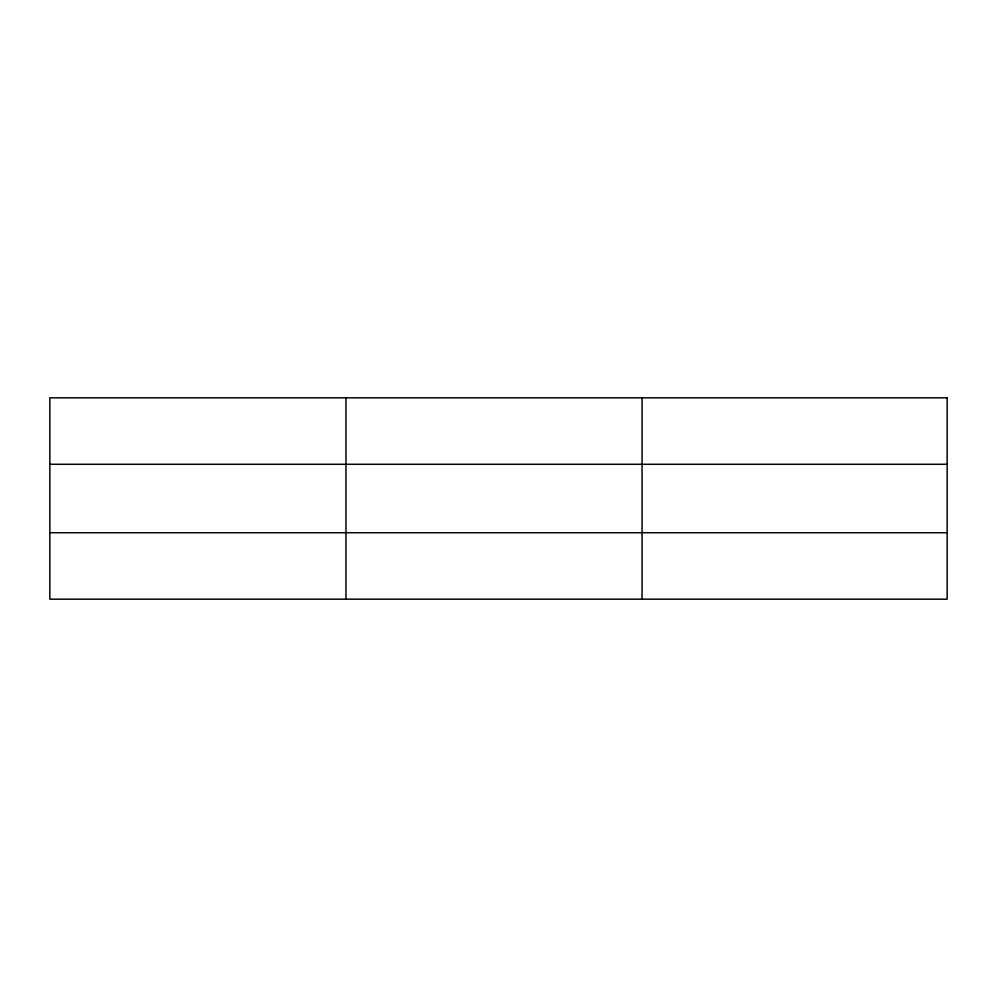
<?xml version="1.0" encoding="UTF-8"?>
<svg xmlns="http://www.w3.org/2000/svg" width="997" height="997" viewBox="0 0 997 997"><rect width="100%" height="100%" fill="white"/><g stroke="black" fill="none" stroke-linecap="round" stroke-linejoin="round"><path stroke-width="1.5" d="M345.959 599.172L345.959 397.828M642.068 599.172L642.068 397.828M49.85 464.278L947.15 464.278M49.85 532.722L947.15 532.722M947.15 397.828L947.15 599.172L49.85 599.172L49.85 397.828L947.15 397.828"/></g></svg>
